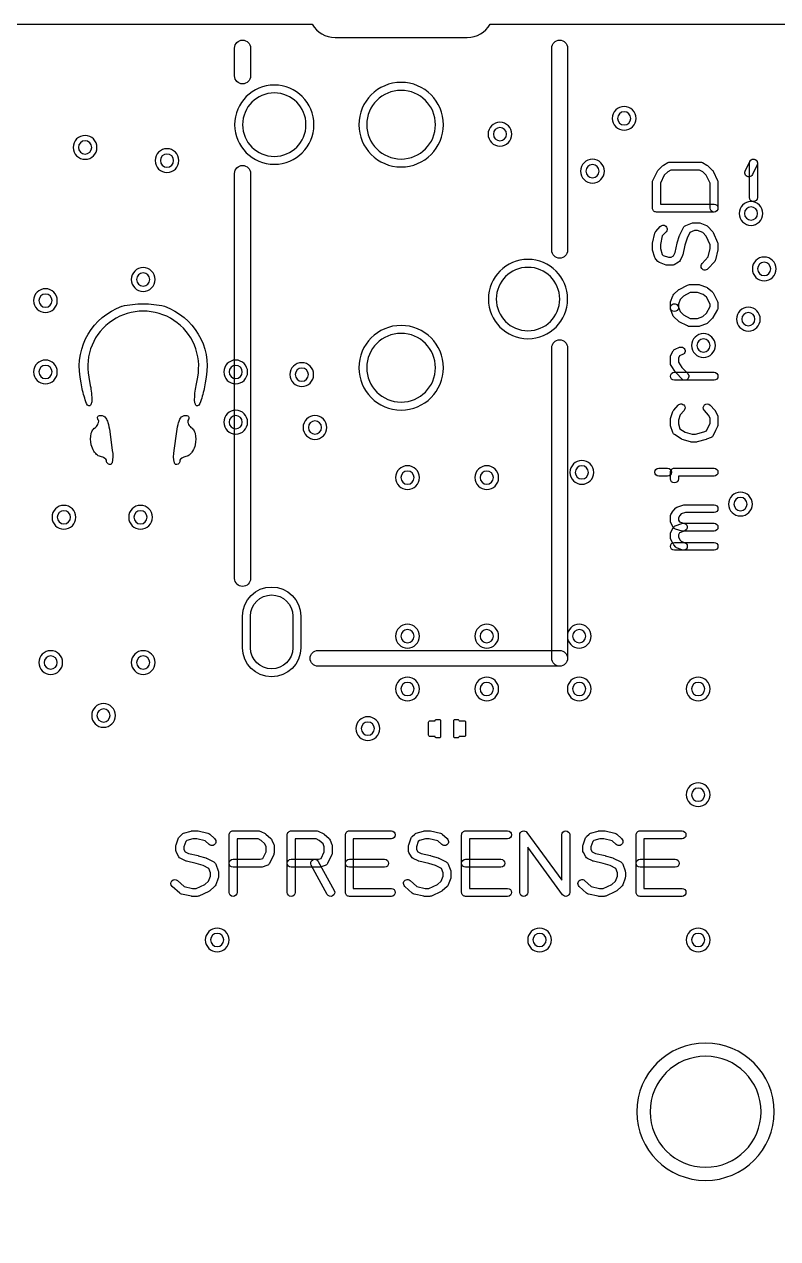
# Model space of a CAD drawing. Extents: x 0 to 53.3, y 0 to 68.6.
# Drawn here: x 17 to 31.25, y 45.6 to 68.58 of the extents above; entities that cross this region are included whole.
import ezdxf

# ---------------------------------------------------------------- set-up
doc = ezdxf.new("R2010")
doc.units = 0
for name, color, linetype in [('HOLE_1_4', 7, 'CONTINUOUS'), ('NC_Resist-A', 221, 'CONTINUOUS'), ('NC_Symbol-A', 140, 'CONTINUOUS'), ('OUTLINE', 7, 'CONTINUOUS')]:
    doc.layers.add(name, color=color, linetype=linetype)

msp = doc.modelspace()

# ---------------------------------------------------------------- linework, layer by layer
at = {"layer": 'HOLE_1_4'}
for points in [[(22.33, 66.68, 1), (21.13, 66.68, 1), (22.33, 66.68)], [(24.78, 66.68, 1), (23.48, 66.68, 1), (24.78, 66.68)], [(28.475, 66.8, 1), (28.225, 66.8, 1), (28.475, 66.8)], [(26.125, 66.5, 1), (25.875, 66.5, 1), (26.125, 66.5)], [(18.275, 66.25, 1), (18.025, 66.25, 1), (18.275, 66.25)], [(19.825, 66, 1), (19.575, 66, 1), (19.825, 66)], [(27.875, 65.8, 1), (27.625, 65.8, 1), (27.875, 65.8)], [(30.875, 65, 1), (30.625, 65, 1), (30.875, 65)], [(27.13, 63.38, 1), (25.93, 63.38, 1), (27.13, 63.38)], [(31.125, 63.95, 1), (30.875, 63.95, 1), (31.125, 63.95)], [(19.375, 63.75, 1), (19.125, 63.75, 1), (19.375, 63.75)], [(17.525, 63.35, 1), (17.275, 63.35, 1), (17.525, 63.35)], [(30.825, 63, 1), (30.575, 63, 1), (30.825, 63)], [(24.78, 62.08, 1), (23.48, 62.08, 1), (24.78, 62.08)], [(29.975, 62.5, 1), (29.725, 62.5, 1), (29.975, 62.5)], [(17.525, 62, 1), (17.275, 62, 1), (17.525, 62)], [(21.125, 62, 1), (20.875, 62, 1), (21.125, 62)], [(22.375, 61.95, 1), (22.125, 61.95, 1), (22.375, 61.95)], [(21.125, 61.05, 1), (20.875, 61.05, 1), (21.125, 61.05)], [(22.625, 60.95, 1), (22.375, 60.95, 1), (22.625, 60.95)], [(27.675, 60.1, 1), (27.425, 60.1, 1), (27.675, 60.1)], [(24.375, 60, 1), (24.125, 60, 1), (24.375, 60)], [(25.875, 60, 1), (25.625, 60, 1), (25.875, 60)], [(30.675, 59.5, 1), (30.425, 59.5, 1), (30.675, 59.5)], [(17.875, 59.25, 1), (17.625, 59.25, 1), (17.875, 59.25)], [(19.325, 59.25, 1), (19.075, 59.25, 1), (19.325, 59.25)], [(22.08, 56.78, -1), (21.28, 56.78), (21.28, 57.38, -1), (22.08, 57.38)], [(24.375, 57, 1), (24.125, 57, 1), (24.375, 57)], [(25.875, 57, 1), (25.625, 57, 1), (25.875, 57)], [(27.625, 57, 1), (27.375, 57, 1), (27.625, 57)], [(17.625, 56.5, 1), (17.375, 56.5, 1), (17.625, 56.5)], [(19.375, 56.5, 1), (19.125, 56.5, 1), (19.375, 56.5)], [(24.375, 56, 1), (24.125, 56, 1), (24.375, 56)], [(25.875, 56, 1), (25.625, 56, 1), (25.875, 56)], [(27.625, 56, 1), (27.375, 56, 1), (27.625, 56)], [(29.875, 56, 1), (29.625, 56, 1), (29.875, 56)], [(18.625, 55.5, 1), (18.375, 55.5, 1), (18.625, 55.5)], [(23.625, 55.25, 1), (23.375, 55.25, 1), (23.625, 55.25)], [(29.875, 54, 1), (29.625, 54, 1), (29.875, 54)], [(20.775, 51.25, 1), (20.525, 51.25, 1), (20.775, 51.25)], [(26.875, 51.25, 1), (26.625, 51.25, 1), (26.875, 51.25)], [(29.875, 51.25, 1), (29.625, 51.25, 1), (29.875, 51.25)], [(30.94, 48, 1), (28.84, 48, 1), (30.94, 48)]]:
    msp.add_lwpolyline(points, format="xyb", close=True, dxfattribs=at)
at = {"layer": 'NC_Resist-A'}
for points in [[(22.48, 66.68, 1), (20.98, 66.68, 1), (22.48, 66.68)], [(24.93, 66.68, 1), (23.33, 66.68, 1), (24.93, 66.68)], [(28.575, 66.8, 1), (28.125, 66.8, 1), (28.575, 66.8)], [(26.225, 66.5, 1), (25.775, 66.5, 1), (26.225, 66.5)], [(18.375, 66.25, 1), (17.925, 66.25, 1), (18.375, 66.25)], [(19.925, 66, 1), (19.475, 66, 1), (19.925, 66)], [(27.975, 65.8, 1), (27.525, 65.8, 1), (27.975, 65.8)], [(30.975, 65, 1), (30.525, 65, 1), (30.975, 65)], [(27.28, 63.38, 1), (25.78, 63.38, 1), (27.28, 63.38)], [(31.225, 63.95, 1), (30.775, 63.95, 1), (31.225, 63.95)], [(19.475, 63.75, 1), (19.025, 63.75, 1), (19.475, 63.75)], [(17.625, 63.35, 1), (17.175, 63.35, 1), (17.625, 63.35)], [(30.925, 63, 1), (30.475, 63, 1), (30.925, 63)], [(24.93, 62.08, 1), (23.33, 62.08, 1), (24.93, 62.08)], [(30.075, 62.5, 1), (29.625, 62.5, 1), (30.075, 62.5)], [(17.625, 62, 1), (17.175, 62, 1), (17.625, 62)], [(21.225, 62, 1), (20.775, 62, 1), (21.225, 62)], [(22.475, 61.95, 1), (22.025, 61.95, 1), (22.475, 61.95)], [(21.225, 61.05, 1), (20.775, 61.05, 1), (21.225, 61.05)], [(22.725, 60.95, 1), (22.275, 60.95, 1), (22.725, 60.95)], [(24.475, 60, 1), (24.025, 60, 1), (24.475, 60)], [(25.975, 60, 1), (25.525, 60, 1), (25.975, 60)], [(27.775, 60.1, 1), (27.325, 60.1, 1), (27.775, 60.1)], [(30.775, 59.5, 1), (30.325, 59.5, 1), (30.775, 59.5)], [(17.975, 59.25, 1), (17.525, 59.25, 1), (17.975, 59.25)], [(19.425, 59.25, 1), (18.975, 59.25, 1), (19.425, 59.25)], [(22.23, 56.78, -1), (21.13, 56.78), (21.13, 57.38, -1), (22.23, 57.38)], [(24.475, 57, 1), (24.025, 57, 1), (24.475, 57)], [(25.975, 57, 1), (25.525, 57, 1), (25.975, 57)], [(27.725, 57, 1), (27.275, 57, 1), (27.725, 57)], [(17.725, 56.5, 1), (17.275, 56.5, 1), (17.725, 56.5)], [(19.475, 56.5, 1), (19.025, 56.5, 1), (19.475, 56.5)], [(24.475, 56, 1), (24.025, 56, 1), (24.475, 56)], [(25.975, 56, 1), (25.525, 56, 1), (25.975, 56)], [(27.725, 56, 1), (27.275, 56, 1), (27.725, 56)], [(29.975, 56, 1), (29.525, 56, 1), (29.975, 56)], [(18.725, 55.5, 1), (18.275, 55.5, 1), (18.725, 55.5)], [(23.725, 55.25, 1), (23.275, 55.25, 1), (23.725, 55.25)], [(24.875, 55.1, -0.414214), (24.85, 55.075), (24.8, 55.075, -0.414214), (24.775, 55.1), (24.775, 55.1), (24.675, 55.1, -0.414214), (24.65, 55.125), (24.65, 55.375, -0.414214), (24.675, 55.4), (24.775, 55.4), (24.775, 55.4, -0.414214), (24.8, 55.425), (24.85, 55.425, -0.414214), (24.875, 55.4)], [(25.125, 55.4, -0.414214), (25.15, 55.425), (25.2, 55.425, -0.414214), (25.225, 55.4), (25.225, 55.4), (25.325, 55.4, -0.414214), (25.35, 55.375), (25.35, 55.125, -0.414214), (25.325, 55.1), (25.225, 55.1), (25.225, 55.1, -0.414214), (25.2, 55.075), (25.15, 55.075, -0.414214), (25.125, 55.1)], [(29.975, 54, 1), (29.525, 54, 1), (29.975, 54)], [(20.875, 51.25, 1), (20.425, 51.25, 1), (20.875, 51.25)], [(26.975, 51.25, 1), (26.525, 51.25, 1), (26.975, 51.25)], [(29.975, 51.25, 1), (29.525, 51.25, 1), (29.975, 51.25)], [(29.89, 46.7, 1), (29.89, 49.3, 1), (29.89, 46.7)]]:
    msp.add_lwpolyline(points, format="xyb", close=True, dxfattribs=at)
at = {"layer": 'NC_Symbol-A'}
for points in [[(21.28, 67.60195, -1), (20.98, 67.60195), (20.98, 68.13, -1), (21.28, 68.13)], [(26.98, 68.13, -1), (27.28, 68.13), (27.28, 64.30195, -1), (26.98, 64.30195)], [(30.05, 65.1763, -1), (30.05, 65.0263), (28.96038, 65.0263, -0.414214), (28.88538, 65.1013), (28.88538, 65.59221, -0.113231), (28.89288, 65.6249), (28.97778, 65.80022, -0.088472), (28.99324, 65.82154), (29.07815, 65.90336, -0.065961), (29.09401, 65.91505), (29.17891, 65.9618, -0.126514), (29.21509, 65.9711), (29.79528, 65.9711, -0.12648), (29.83145, 65.9618), (29.91636, 65.91505, -0.066009), (29.93223, 65.90335), (30.01713, 65.82153, -0.088444), (30.03259, 65.80022), (30.1175, 65.6249, -0.113231), (30.125, 65.59221), (30.125, 65.1013, -1), (29.975, 65.1013), (29.975, 65.575), (29.90342, 65.7228), (29.83531, 65.78845), (29.776, 65.8211), (29.23437, 65.8211), (29.17507, 65.78845), (29.10695, 65.7228), (29.03538, 65.57501), (29.03538, 65.1763)], [(30.77634, 65.73512, -1), (30.64054, 65.79884), (30.7282, 65.98563, -1), (30.864, 65.92191)], [(30.7211, 65.95377, -1), (30.8711, 65.95377), (30.8711, 65.3, -1), (30.7211, 65.3)], [(21.28, 58.09239, -1), (20.98, 58.09239), (20.98, 65.75805, -1), (21.28, 65.75805)], [(29.03222, 64.75302, -1), (29.14326, 64.65218), (29.07161, 64.57327), (29.03538, 64.41367), (29.03538, 64.33967), (29.06972, 64.22621), (29.08842, 64.20562), (29.18597, 64.16981), (29.23827, 64.16981), (29.28446, 64.19525), (29.31346, 64.25911), (29.35422, 64.43868, -0.017696), (29.35558, 64.44381), (29.39803, 64.58407, -0.043342), (29.40285, 64.59612), (29.47361, 64.73638, -0.190177), (29.51472, 64.77301), (29.64207, 64.81976, -0.088195), (29.66792, 64.82435), (29.75283, 64.82435, -0.088162), (29.77867, 64.81976), (29.90603, 64.77301, -0.121076), (29.93572, 64.75301), (30.02062, 64.6595, -0.07787), (30.03338, 64.6401), (30.11829, 64.45309, -0.106969), (30.125, 64.42208), (30.125, 64.32857, -0.055853), (30.12314, 64.31197), (30.08069, 64.12496, -0.129239), (30.06307, 64.09114), (29.93571, 63.95088, -1), (29.82467, 64.05172), (29.93877, 64.17738), (29.975, 64.33698), (29.975, 64.40585), (29.90166, 64.56738), (29.83705, 64.63854), (29.7395, 64.67435), (29.68125, 64.67435), (29.5942, 64.64239), (29.53971, 64.53438), (29.49991, 64.40289), (29.45805, 64.21846, -0.050812), (29.4532, 64.20405), (29.41074, 64.11055, -0.161686), (29.37863, 64.07586), (29.29373, 64.02911, -0.126514), (29.25755, 64.01981), (29.17264, 64.01981, -0.088162), (29.1468, 64.0244), (29.01944, 64.07115, -0.121056), (28.98975, 64.09114), (28.9473, 64.13789, -0.111269), (28.93105, 64.16658), (28.8886, 64.30684, -0.073621), (28.88538, 64.32857), (28.88538, 64.42208, -0.055853), (28.88724, 64.43868), (28.92969, 64.62569, -0.129239), (28.94731, 64.65951)], [(29.22951, 63.19128, -1), (29.37049, 63.24248), (29.40701, 63.14194), (29.47171, 63.0796), (29.60153, 63.01136), (29.7395, 63.01136), (29.83952, 63.04808), (29.90504, 63.11123), (29.975, 63.23641), (29.975, 63.2804), (29.90555, 63.41424), (29.84231, 63.46648), (29.7395, 63.50422), (29.60153, 63.50422), (29.47171, 63.43598), (29.40701, 63.37364), (29.375, 63.2855), (29.375, 63.21688, -1), (29.225, 63.21688), (29.225, 63.2987, -0.087308), (29.22951, 63.3243), (29.27196, 63.44118, -0.114395), (29.29041, 63.46959), (29.37532, 63.55141, -0.070832), (29.39246, 63.56379), (29.54812, 63.64561, -0.121593), (29.58302, 63.65422), (29.75283, 63.65422, -0.088162), (29.77867, 63.64963), (29.90603, 63.60288, -0.084868), (29.92795, 63.59029), (30.01285, 63.52016, -0.100778), (30.03166, 63.49688), (30.11657, 63.33324, -0.120226), (30.125, 63.2987), (30.125, 63.21688, -0.128104), (30.11547, 63.18029), (30.03056, 63.02835, -0.073691), (30.01713, 63.01094), (29.93223, 62.92912, -0.10412), (29.90604, 62.91272), (29.77868, 62.86596, -0.088201), (29.75283, 62.86136), (29.58302, 62.86136, -0.121593), (29.54812, 62.86997), (29.39246, 62.95179, -0.070832), (29.37532, 62.96417), (29.29041, 63.04599, -0.114395), (29.27196, 63.0744)], [(18.19663, 61.37457, -0.087353), (18.14282, 61.50559), (18.14282, 61.50559, -0.034522), (18.075, 61.79123), (18.05626, 61.90436, -0.363714), (18.84698, 63.24297), (18.84698, 63.24297, -0.024247), (18.8493, 63.24367), (18.8493, 63.24367, -0.064639), (19.25, 63.2894), (19.25, 63.2894, -0.064639), (19.6507, 63.24367), (19.6507, 63.24367, -0.024247), (19.65302, 63.24297), (19.65302, 63.24297, -0.363714), (20.44374, 61.90436), (20.425, 61.79123, -0.034522), (20.35719, 61.50559), (20.35719, 61.50559, -0.087355), (20.30337, 61.37457), (20.30337, 61.37457, -0.57155), (20.24738, 61.37323), (20.23979, 61.38541, -0.043283), (20.23783, 61.38926), (20.23783, 61.38926, -0.064007), (20.2228, 61.44663), (20.2228, 61.44663, -0.031802), (20.22259, 61.4498), (20.22259, 61.4498, -0.047823), (20.25059, 61.74516), (20.28109, 61.90368, 1.210735), (18.21891, 61.90368), (18.24941, 61.74516, -0.047823), (18.27741, 61.4498), (18.27741, 61.4498, -0.031802), (18.2772, 61.44663), (18.2772, 61.44663, -0.063938), (18.26219, 61.38932), (18.26219, 61.38932, -0.043148), (18.26024, 61.38548), (18.25262, 61.37323, -0.57155), (18.19663, 61.37457)], [(26.98, 62.45805, -1), (27.28, 62.45805), (27.28, 56.58, -1), (26.98, 56.58)], [(29.55198, 61.97036, -1), (29.44424, 61.866), (29.33104, 61.98288, -0.0465), (29.32232, 61.99373), (29.23741, 62.12231, -0.146949), (29.225, 62.16364), (29.225, 62.28052, -0.120226), (29.23343, 62.31506), (29.27588, 62.39688, -0.176962), (29.31383, 62.43166), (29.39874, 62.46672, -1), (29.45598, 62.32808), (29.3964, 62.30348), (29.375, 62.26222), (29.375, 62.18617), (29.44365, 62.08222)], [(29.3, 61.84318, -1), (29.3, 61.99318), (30.05, 61.99318, -1), (30.05, 61.84318)], [(29.37184, 61.3712, -1), (29.48288, 61.27036), (29.40868, 61.18864), (29.375, 61.08664), (29.375, 61.01725), (29.40534, 60.92536), (29.50148, 60.86361), (29.63649, 60.82305), (29.70024, 60.82305), (29.85583, 60.86589), (29.90906, 60.88787), (29.93926, 60.95439, -0.013091), (29.94098, 60.95792), (29.975, 61.02349), (29.975, 61.12715), (29.94547, 61.18407), (29.86712, 61.27036, -1), (29.97816, 61.3712), (30.06307, 61.27769, -0.064758), (30.07412, 61.26181), (30.11657, 61.17999, -0.120226), (30.125, 61.14545), (30.125, 61.00519, -0.120226), (30.11657, 60.97065), (30.07503, 60.89058), (30.03338, 60.79886, -0.190473), (29.99372, 60.76055), (29.90882, 60.72549, -0.030757), (29.9001, 60.7225), (29.73029, 60.67574, -0.067273), (29.71038, 60.67305), (29.62547, 60.67305, -0.073094), (29.60389, 60.67622), (29.44823, 60.72298, -0.069887), (29.42928, 60.73171), (29.30192, 60.81352, -0.171909), (29.27123, 60.85311), (29.22878, 60.98168, -0.07988), (29.225, 61.00519), (29.225, 61.0987, -0.07988), (29.22878, 61.12221), (29.27123, 61.25078, -0.104995), (29.28693, 61.27769)], [(18.61761, 60.25, -0.037157), (18.61391, 60.25028), (18.61391, 60.25028, -0.164409), (18.57119, 60.27222), (18.57119, 60.27222, -0.021328), (18.56977, 60.27381), (18.56977, 60.27381, -0.212682), (18.55488, 60.3285), (18.55488, 60.3285, 0.248008), (18.52602, 60.36525), (18.52602, 60.36525, -0.028468), (18.52349, 60.36655), (18.52349, 60.36655, 0.070723), (18.4405, 60.40085), (18.4405, 60.40085, -0.136725), (18.36554, 60.44062), (18.36554, 60.44062, -0.0717), (18.31712, 60.50034), (18.31712, 60.50034, -0.068035), (18.26703, 60.62221), (18.26703, 60.62221, -0.009363), (18.26681, 60.62312), (18.26681, 60.62312, -0.107385), (18.26615, 60.83544), (18.26615, 60.83544, -0.035774), (18.26715, 60.83887), (18.27865, 60.87001, -0.130906), (18.32227, 60.93373), (18.32227, 60.93373, -0.051817), (18.32652, 60.93667), (18.32652, 60.93667, 0.161), (18.39059, 61.00567), (18.40083, 61.02803, 0.264957), (18.39424, 61.10201), (18.39424, 61.10201, -0.047164), (18.39193, 61.10611), (18.39193, 61.10611, -0.048381), (18.38556, 61.12526), (18.38556, 61.12526, -0.017519), (18.38523, 61.12698), (18.38523, 61.12698, -0.444044), (18.42259, 61.17309), (18.42259, 61.17309, -0.075524), (18.44782, 61.17592), (18.44782, 61.17592, -0.284409), (18.54389, 61.12742), (18.54389, 61.12742, -0.072902), (18.57932, 61.04618), (18.57932, 61.04618, -0.028917), (18.61666, 60.87119), (18.66494, 60.51271, -0.106457), (18.66089, 60.28031), (18.66089, 60.28031, -0.048338), (18.65935, 60.27574), (18.65935, 60.27574, -0.116491), (18.6439, 60.25562), (18.6439, 60.25562, -0.172699), (18.6281, 60.25)], [(19.8719, 60.25, -0.172596), (19.85611, 60.25562), (19.85611, 60.25562, -0.116564), (19.84064, 60.27575), (19.84064, 60.27575, -0.048338), (19.8391, 60.28032), (19.8391, 60.28032, -0.10645), (19.83506, 60.51271), (19.88335, 60.87119, -0.004653), (19.88342, 60.87165), (19.88342, 60.87165, -0.028842), (19.92069, 61.04618), (19.92069, 61.04618, -0.006816), (19.92086, 61.04684), (19.92086, 61.04684, -0.071796), (19.95576, 61.12686), (19.95576, 61.12686, -0.006658), (19.95612, 61.12742), (19.95612, 61.12742, -0.284349), (20.05218, 61.17592), (20.05218, 61.17592, -0.072231), (20.07634, 61.17338), (20.07634, 61.17338, -0.011114), (20.07741, 61.17308), (20.07741, 61.17308, -0.443958), (20.11477, 61.12698), (20.11477, 61.12698, -0.017519), (20.11444, 61.12526), (20.11444, 61.12526, -0.048381), (20.10807, 61.10611), (20.10807, 61.10611, -0.047252), (20.10576, 61.102), (20.10576, 61.102, 0.264916), (20.09917, 61.02803), (20.1094, 61.00567, 0.161153), (20.17355, 60.93662), (20.17355, 60.93662, -0.052155), (20.17782, 60.93365), (20.17782, 60.93365, -0.130702), (20.22136, 60.87001), (20.23284, 60.8389, -0.035677), (20.23384, 60.83548), (20.23384, 60.83548, -0.107234), (20.23327, 60.62345), (20.23327, 60.62345, -0.009266), (20.23305, 60.62255), (20.23305, 60.62255, -0.068214), (20.18287, 60.50035), (20.18287, 60.50035, -0.008423), (20.18245, 60.49962), (20.18245, 60.49962, -0.07037), (20.13489, 60.44102), (20.13489, 60.44102, -0.005947), (20.13445, 60.44062), (20.13445, 60.44062, -0.13671), (20.0595, 60.40085), (20.0595, 60.40085, 0.070715), (19.97652, 60.36655), (19.97652, 60.36655, -0.028603), (19.97398, 60.36524), (19.97398, 60.36524, 0.247961), (19.94512, 60.3285), (19.94512, 60.3285, -0.212772), (19.93022, 60.27379), (19.93022, 60.27379, -0.021469), (19.92879, 60.27219), (19.92879, 60.27219, -0.164295), (19.88609, 60.25028), (19.88609, 60.25028, -0.037157), (19.88239, 60.25)], [(29.00283, 60.0289, -1), (29.00283, 60.1789), (29.17264, 60.1789, -1), (29.17264, 60.0289)], [(29.375, 59.97532, -1), (29.225, 59.97532), (29.225, 60.1039, -0.414214), (29.3, 60.1789), (30.05, 60.1789, -1), (30.05, 60.0289), (29.375, 60.0289)], [(29.48972, 59.13465, -1), (29.4499, 58.99003), (29.32254, 59.02509, -0.20883), (29.27588, 59.06286), (29.23343, 59.14468, -0.120226), (29.225, 59.17922), (29.225, 59.26104, -0.136935), (29.23584, 59.29988), (29.27829, 59.37001, -0.048272), (29.28693, 59.38159), (29.32939, 59.42834, -0.134073), (29.36272, 59.44956), (29.47592, 59.48463, -0.075233), (29.49811, 59.48799), (30.05, 59.48799, -1), (30.05, 59.33799), (29.50946, 59.33799), (29.42666, 59.31234), (29.40285, 59.28612), (29.375, 59.24011), (29.375, 59.19752), (29.39394, 59.16102)], [(29.49844, 58.76932, -1), (29.44118, 58.63068), (29.35628, 58.66574, -0.110906), (29.32939, 58.68464), (29.28693, 58.7314, -0.064758), (29.27588, 58.74728), (29.23343, 58.8291, -0.120226), (29.225, 58.86364), (29.225, 58.93377, -0.120226), (29.23343, 58.96831), (29.27588, 59.05012, -0.187202), (29.3166, 59.08598), (29.44396, 59.13274, -0.088201), (29.46981, 59.13734), (30.05, 59.13734, -1), (30.05, 58.98734), (29.48314, 58.98734), (29.39562, 58.95521), (29.375, 58.91547), (29.375, 58.88194), (29.40453, 58.82502), (29.42911, 58.79795)], [(29.3, 58.625, -1), (29.3, 58.775), (30.05, 58.775, -1), (30.05, 58.625)], [(27.13, 56.73, -1), (27.13, 56.43), (22.5575, 56.43, -1), (22.5575, 56.73)], [(20.60172, 53.16778, -1), (20.50088, 53.05674), (20.42197, 53.12839), (20.26237, 53.16462), (20.18837, 53.16462), (20.07491, 53.13028), (20.05432, 53.11158), (20.01851, 53.01403), (20.01851, 52.96173), (20.04395, 52.91554), (20.10782, 52.88654), (20.28738, 52.84578, -0.017696), (20.29251, 52.84442), (20.43277, 52.80197, -0.043342), (20.44482, 52.79715), (20.58508, 52.72639, -0.190177), (20.62171, 52.68528), (20.66846, 52.55793, -0.088195), (20.67305, 52.53208), (20.67305, 52.44717, -0.088162), (20.66846, 52.42133), (20.62171, 52.29397, -0.121076), (20.60171, 52.26428), (20.5082, 52.17938, -0.07787), (20.4888, 52.16662), (20.30179, 52.08171, -0.106969), (20.27078, 52.075), (20.17727, 52.075, -0.055853), (20.16067, 52.07686), (19.97366, 52.11931, -0.129239), (19.93984, 52.13693), (19.79958, 52.26429, -1), (19.90042, 52.37533), (20.02608, 52.26123), (20.18568, 52.225), (20.25455, 52.225), (20.41608, 52.29834), (20.48724, 52.36295), (20.52305, 52.4605), (20.52305, 52.51875), (20.49109, 52.6058), (20.38308, 52.66029), (20.25159, 52.70009), (20.06717, 52.74195, -0.050812), (20.05276, 52.7468), (19.95925, 52.78926, -0.161686), (19.92456, 52.82137), (19.87781, 52.90627, -0.126514), (19.86851, 52.94245), (19.86851, 53.02736, -0.088162), (19.8731, 53.0532), (19.91985, 53.18056, -0.121056), (19.93984, 53.21025), (19.98659, 53.2527, -0.111269), (20.01528, 53.26895), (20.15554, 53.3114, -0.073621), (20.17727, 53.31462), (20.27078, 53.31462, -0.055853), (20.28738, 53.31276), (20.47439, 53.27031, -0.129239), (20.50821, 53.25269)], [(21.025, 52.15, -1), (20.875, 52.15), (20.875, 53.23962, -0.414214), (20.95, 53.31462), (21.44091, 53.31462, -0.120226), (21.47545, 53.30619), (21.55727, 53.26374, -0.064758), (21.57315, 53.25269), (21.66665, 53.16778, -0.110906), (21.68555, 53.14089), (21.72062, 53.05599, -0.098232), (21.7263, 53.02736), (21.7263, 52.9, -0.112738), (21.71887, 52.86744), (21.63705, 52.69763, -0.209988), (21.5912, 52.65841), (21.49769, 52.63011, -0.073588), (21.47597, 52.62689), (20.95, 52.62689, -1), (20.95, 52.77689), (21.46487, 52.77689), (21.51622, 52.79243), (21.5763, 52.91713), (21.5763, 53.01248), (21.55334, 53.06806), (21.47953, 53.13509), (21.42261, 53.16462), (21.025, 53.16462)], [(22.125, 52.15, -1), (21.975, 52.15), (21.975, 53.23962, -0.414214), (22.05, 53.31462), (22.54091, 53.31462, -0.120226), (22.57545, 53.30619), (22.65727, 53.26374, -0.064758), (22.67315, 53.25269), (22.76665, 53.16778, -0.110906), (22.78555, 53.14089), (22.82062, 53.05599, -0.098232), (22.8263, 53.02736), (22.8263, 52.9, -0.112738), (22.81887, 52.86744), (22.73705, 52.69763, -0.209988), (22.6912, 52.65841), (22.59769, 52.63011, -0.073588), (22.57597, 52.62689), (22.05, 52.62689, -1), (22.05, 52.77689), (22.56487, 52.77689), (22.61622, 52.79243), (22.6763, 52.91713), (22.6763, 53.01248), (22.65334, 53.06806), (22.57953, 53.13509), (22.52261, 53.16462), (22.125, 53.16462)], [(23.94481, 53.31462, -1), (23.94481, 53.16462), (23.225, 53.16462), (23.225, 52.225), (23.94481, 52.225, -1), (23.94481, 52.075), (23.15, 52.075, -0.414214), (23.075, 52.15), (23.075, 53.23962, -0.414214), (23.15, 53.31462)], [(25.00172, 53.16778, -1), (24.90088, 53.05674), (24.82197, 53.12839), (24.66237, 53.16462), (24.58837, 53.16462), (24.47491, 53.13028), (24.45432, 53.11158), (24.41851, 53.01403), (24.41851, 52.96173), (24.44395, 52.91554), (24.50782, 52.88654), (24.68738, 52.84578, -0.017696), (24.69251, 52.84442), (24.83277, 52.80197, -0.043342), (24.84482, 52.79715), (24.98508, 52.72639, -0.190177), (25.02171, 52.68528), (25.06846, 52.55793, -0.088195), (25.07305, 52.53208), (25.07305, 52.44717, -0.088162), (25.06846, 52.42133), (25.02171, 52.29397, -0.121076), (25.00171, 52.26428), (24.9082, 52.17938, -0.07787), (24.8888, 52.16662), (24.70179, 52.08171, -0.106969), (24.67078, 52.075), (24.57727, 52.075, -0.055853), (24.56067, 52.07686), (24.37366, 52.11931, -0.129239), (24.33984, 52.13693), (24.19958, 52.26429, -1), (24.30042, 52.37533), (24.42608, 52.26123), (24.58568, 52.225), (24.65455, 52.225), (24.81608, 52.29834), (24.88724, 52.36295), (24.92305, 52.4605), (24.92305, 52.51875), (24.89109, 52.6058), (24.78308, 52.66029), (24.65159, 52.70009), (24.46717, 52.74195, -0.050812), (24.45276, 52.7468), (24.35925, 52.78926, -0.161686), (24.32456, 52.82137), (24.27781, 52.90627, -0.126514), (24.26851, 52.94245), (24.26851, 53.02736, -0.088162), (24.2731, 53.0532), (24.31985, 53.18056, -0.121056), (24.33984, 53.21025), (24.38659, 53.2527, -0.111269), (24.41528, 53.26895), (24.55554, 53.3114, -0.073621), (24.57727, 53.31462), (24.67078, 53.31462, -0.055853), (24.68738, 53.31276), (24.87439, 53.27031, -0.129239), (24.90821, 53.25269)], [(26.14481, 53.31462, -1), (26.14481, 53.16462), (25.425, 53.16462), (25.425, 52.225), (26.14481, 52.225, -1), (26.14481, 52.075), (25.35, 52.075, -0.414214), (25.275, 52.15), (25.275, 53.23962, -0.414214), (25.35, 53.31462)], [(26.525, 52.15, -1), (26.375, 52.15), (26.375, 53.23962, -0.725784), (26.51059, 53.28382), (27.16981, 52.38009), (27.16981, 53.23962, -1), (27.31981, 53.23962), (27.31981, 52.15, -0.725784), (27.18422, 52.1058), (26.525, 53.00953)], [(28.30172, 53.16778, -1), (28.20088, 53.05674), (28.12197, 53.12839), (27.96237, 53.16462), (27.88837, 53.16462), (27.77491, 53.13028), (27.75432, 53.11158), (27.71851, 53.01403), (27.71851, 52.96173), (27.74395, 52.91554), (27.80782, 52.88654), (27.98738, 52.84578, -0.017696), (27.99251, 52.84442), (28.13277, 52.80197, -0.043342), (28.14482, 52.79715), (28.28508, 52.72639, -0.190177), (28.32171, 52.68528), (28.36846, 52.55793, -0.088195), (28.37305, 52.53208), (28.37305, 52.44717, -0.088162), (28.36846, 52.42133), (28.32171, 52.29397, -0.121076), (28.30171, 52.26428), (28.2082, 52.17938, -0.07787), (28.1888, 52.16662), (28.00179, 52.08171, -0.106969), (27.97078, 52.075), (27.87727, 52.075, -0.055853), (27.86067, 52.07686), (27.67366, 52.11931, -0.129239), (27.63984, 52.13693), (27.49958, 52.26429, -1), (27.60042, 52.37533), (27.72608, 52.26123), (27.88568, 52.225), (27.95455, 52.225), (28.11608, 52.29834), (28.18724, 52.36295), (28.22305, 52.4605), (28.22305, 52.51875), (28.19109, 52.6058), (28.08308, 52.66029), (27.95159, 52.70009), (27.76717, 52.74195, -0.050812), (27.75276, 52.7468), (27.65925, 52.78926, -0.161686), (27.62456, 52.82137), (27.57781, 52.90627, -0.126514), (27.56851, 52.94245), (27.56851, 53.02736, -0.088162), (27.5731, 53.0532), (27.61985, 53.18056, -0.121056), (27.63984, 53.21025), (27.68659, 53.2527, -0.111269), (27.71528, 53.26895), (27.85554, 53.3114, -0.073621), (27.87727, 53.31462), (27.97078, 53.31462, -0.055853), (27.98738, 53.31276), (28.17439, 53.27031, -0.129239), (28.20821, 53.25269)], [(29.44481, 53.31462, -1), (29.44481, 53.16462), (28.725, 53.16462), (28.725, 52.225), (29.44481, 52.225, -1), (29.44481, 52.075), (28.65, 52.075, -0.414214), (28.575, 52.15), (28.575, 53.23962, -0.414214), (28.65, 53.31462)], [(22.42846, 52.66571, -1), (22.55986, 52.73807), (22.86375, 52.18618, -1), (22.73235, 52.11382)], [(23.15, 52.62689, -1), (23.15, 52.77689), (23.81623, 52.77689, -1), (23.81623, 52.62689)], [(25.35, 52.62689, -1), (25.35, 52.77689), (26.01623, 52.77689, -1), (26.01623, 52.62689)], [(28.65, 52.62689, -1), (28.65, 52.77689), (29.31623, 52.77689, -1), (29.31623, 52.62689)]]:
    msp.add_lwpolyline(points, format="xyb", close=True, dxfattribs=at)
at = {"layer": 'OUTLINE'}
msp.add_lwpolyline([(2.54, 2.54), (1, 2.54, -0.414214), (0, 3.54), (0, 67.58, -0.414214), (1, 68.58), (22.44699, 68.58, 0.267948), (22.88, 68.33), (25.38, 68.33, 0.267948), (25.81301, 68.58), (52.34, 68.58, -0.414214), (53.34, 67.58), (53.34, 4.064), (51.816, 2.54), (40.386, 2.54), (38.13889, 0.29289, -0.19891), (37.43179, 0), (5.49421, 0, -0.19891), (4.78711, 0.29289)], format="xyb", close=True, dxfattribs=at)

doc.saveas('drawing.dxf')
